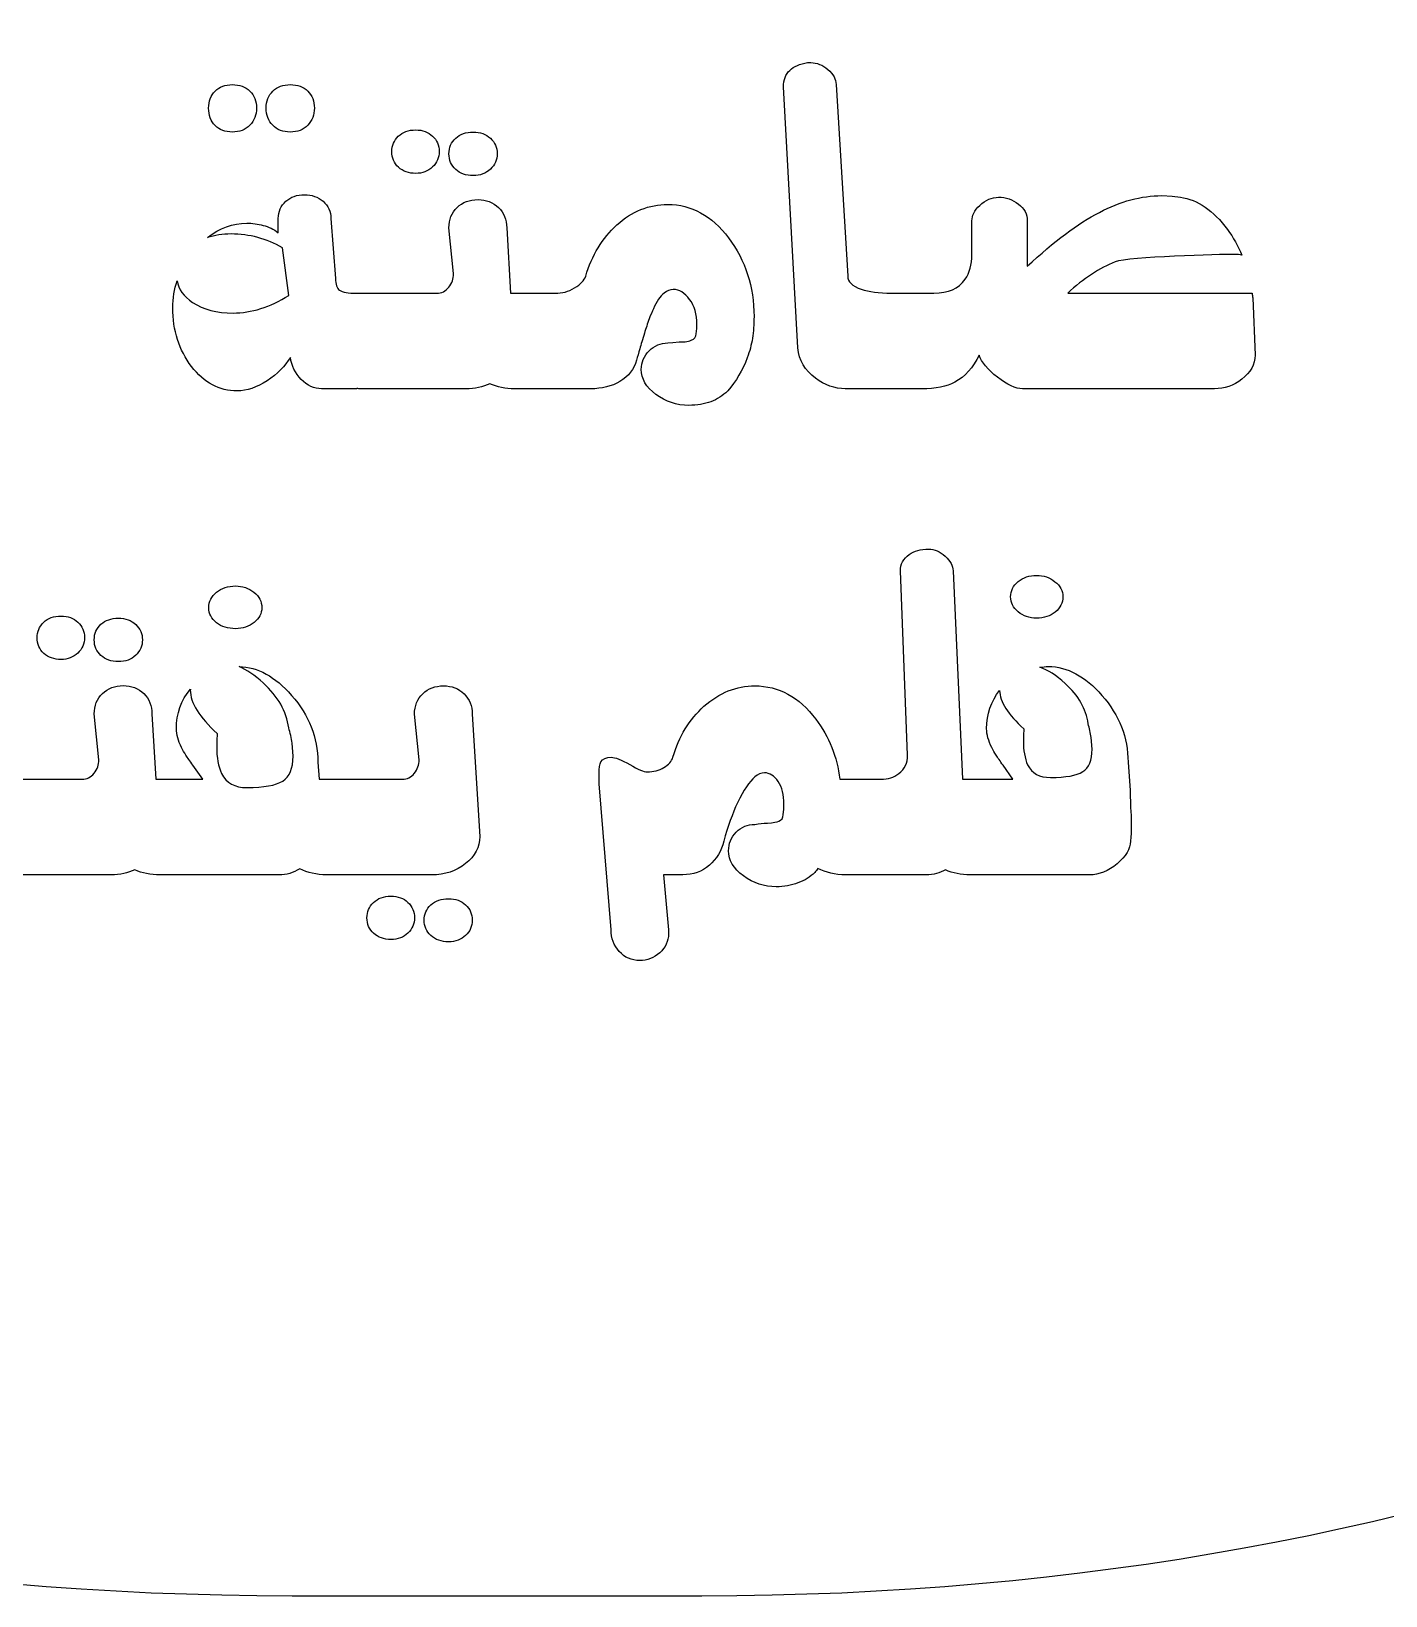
# Model space of a CAD drawing. Extents: x -11 to 3328, y 13 to 1701.
# Drawn here: x 3017.5 to 3132.1, y 781 to 913.3 of the extents above; entities that cross this region are included whole.
import ezdxf

# ---------------------------------------------------------------- set-up
doc = ezdxf.new("R2010")
doc.units = 0
doc.layers.add('H0107_Printing_Least_5', color=7, linetype='CONTINUOUS')

msp = doc.modelspace()

# ---------------------------------------------------------------- linework, layer by layer
at = {"layer": 'H0107_Printing_Least_5', "color": 1}
for points in [[(3083.154423, 910.695077), (3083.286423, 910.695077), (3083.451423, 910.695077)], [(3082.331423, 886.565078), (3081.126423, 908.632077)], [(3085.578423, 908.830077), (3086.561423, 892.639078)], [(3113.130422, 899.438078), (3114.004422, 899.389078), (3114.714422, 899.306078)], [(3038.378424, 896.302078), (3038.378424, 897.508078)], [(3042.834424, 897.503078), (3043.214424, 892.426078)], [(3053.216424, 892.840078), (3052.819424, 896.710078)], [(3057.705424, 896.712078), (3058.040424, 891.186078), (3061.799423, 891.186078)], [(3097.070423, 894.461078), (3097.070423, 897.305078)], [(3101.757422, 897.310078), (3101.757422, 893.464078)], [(3039.263424, 890.996078), (3038.739424, 895.026078)], [(3045.030424, 891.186078), (3051.796424, 891.186078)], [(3090.254423, 891.186078), (3093.851423, 891.186078)], [(3105.174422, 891.186078), (3120.773422, 891.186078)], [(3120.838422, 890.781078), (3121.035422, 885.940078)], [(3073.732423, 887.761078), (3073.798423, 888.186078), (3073.798423, 888.545078)], [(3071.339423, 886.977078), (3071.768423, 887.010078), (3072.296423, 887.076078)], [(3045.030424, 883.118078), (3045.030424, 883.098078), (3042.026424, 883.098078)], [(3054.256424, 883.098078), (3045.375424, 883.098078)], [(3064.802423, 883.098078), (3058.382424, 883.098078)], [(3092.844423, 883.098078), (3090.254423, 883.098078), (3090.038423, 883.098078), (3086.359423, 883.098078)], [(3117.586422, 883.098078), (3101.361422, 883.098078)], [(3091.631423, 852.106079), (3091.020423, 867.700078)], [(3095.477423, 867.700078), (3096.274423, 850.057079), (3100.543422, 850.057079), (3099.702423, 851.248079)], [(3023.201424, 851.711079), (3022.805424, 855.582079)], [(3027.691424, 855.583079), (3028.025424, 850.057079), (3031.982424, 850.057079), (3031.141424, 851.248079)], [(3050.303424, 851.708079), (3049.907424, 855.570079)], [(3054.792424, 855.570079), (3055.420424, 845.221079)], [(3033.208424, 853.925079), (3033.167424, 853.312079), (3033.167424, 852.783079)], [(3101.459422, 854.320079), (3101.423422, 853.768079), (3101.423422, 853.292079)], [(3039.629424, 852.006079), (3039.547424, 853.108079)], [(3107.235422, 852.593079), (3107.161422, 853.585079)], [(3041.720424, 851.501079), (3041.830424, 850.057079), (3048.883424, 850.057079)], [(3110.282422, 851.501079), (3110.463422, 849.105079)], [(3013.199425, 850.057079), (3015.064425, 850.057079), (3021.781424, 850.057079)], [(3066.543423, 837.331079), (3065.520423, 849.661079), (3065.520423, 850.090079), (3065.520423, 850.520079)], [(3085.896423, 850.057079), (3089.386423, 850.057079)], [(3081.101423, 847.050079), (3081.167423, 847.527079), (3081.167423, 847.939079)], [(3110.546422, 846.709079), (3110.546422, 846.461079)], [(3110.546422, 846.461079), (3110.546422, 846.229079), (3110.546422, 846.048079), (3110.546422, 845.420079)], [(3024.241424, 841.970079), (3015.361425, 841.970079)], [(3038.469424, 841.970079), (3028.367424, 841.970079)], [(3051.343424, 841.970079), (3042.463424, 841.970079)], [(3072.601423, 841.986079), (3070.967423, 841.986079), (3071.396423, 837.331079), (3071.396423, 837.150079), (3071.396423, 836.985079)], [(3093.199423, 841.970079), (3086.382423, 841.970079)], [(3107.030422, 841.970079), (3096.929423, 841.970079)], [(3039.562424, 780.97908), (3074.208423, 780.97908)]]:
    msp.add_lwpolyline(points, dxfattribs=at)
for points in [[(3036.530424, 906.849077)], [(3041.431424, 906.849077)], [(3051.994424, 903.169077)], [(3056.896424, 902.987077)], [(3119.913422, 883.908078)], [(3032.494424, 864.582078)], [(3100.345422, 865.507078)], [(3018.522425, 863.336078)], [(3026.882424, 861.859078)], [(3054.231424, 842.919079)], [(3049.346424, 837.035079)], [(3054.231424, 836.845079)]]:
    msp.add_lwpolyline(points, close=True, dxfattribs=at)
for points in [[(2793.42343, 996.903075), (2793.42343, 869.308078), (2911.967427, 780.97908), (3039.562424, 780.97908)], [(3074.208423, 780.97908), (3201.80342, 780.97908), (3290.133418, 869.308078), (3290.133418, 996.903075)], [(3081.662423, 910.041077), (3082.019423, 910.376077), (3082.517423, 910.595077), (3083.154423, 910.695077)], [(3083.451423, 910.695077), (3083.946423, 910.695077), (3084.424423, 910.500077), (3084.885423, 910.109077)], [(3081.126423, 908.632077), (3081.126423, 909.236077), (3081.304423, 909.705077), (3081.662423, 910.041077)], [(3084.885423, 910.109077), (3085.347423, 909.718077), (3085.578423, 909.292077), (3085.578423, 908.830077)], [(3032.486424, 906.849077), (3032.486424, 907.432077), (3032.670424, 907.909077), (3033.038424, 908.277077)], [(3033.038424, 908.277077), (3033.407424, 908.646077), (3033.889424, 908.830077), (3034.483424, 908.830077)], [(3034.483424, 908.830077), (3035.099424, 908.830077), (3035.594424, 908.649077), (3035.968424, 908.285077)], [(3035.968424, 908.285077), (3036.342424, 907.922077), (3036.530424, 907.444077), (3036.530424, 906.849077)], [(3037.355424, 906.849077), (3037.355424, 907.444077), (3037.545424, 907.922077), (3037.924424, 908.285077)], [(3037.924424, 908.285077), (3038.304424, 908.649077), (3038.796424, 908.830077), (3039.401424, 908.830077)], [(3039.401424, 908.830077), (3040.006424, 908.830077), (3040.496424, 908.649077), (3040.871424, 908.285077)], [(3040.871424, 908.285077), (3041.244424, 907.922077), (3041.431424, 907.444077), (3041.431424, 906.849077)], [(3033.038424, 905.372077), (3032.670424, 905.741077), (3032.486424, 906.233077), (3032.486424, 906.849077)], [(3036.530424, 906.849077), (3036.530424, 906.266077), (3036.342424, 905.782077), (3035.968424, 905.397077)], [(3037.908424, 905.389077), (3037.539424, 905.769077), (3037.355424, 906.255077), (3037.355424, 906.849077)], [(3041.431424, 906.849077), (3041.431424, 906.266077), (3041.244424, 905.782077), (3040.871424, 905.397077)], [(3035.968424, 905.397077), (3035.594424, 905.012077), (3035.099424, 904.820077), (3034.483424, 904.820077)], [(3039.401424, 904.820077), (3038.774424, 904.820077), (3038.276424, 905.009077), (3037.908424, 905.389077)], [(3040.871424, 905.397077), (3040.496424, 905.012077), (3040.006424, 904.820077), (3039.401424, 904.820077)], [(3034.483424, 904.820077), (3033.889424, 904.820077), (3033.407424, 905.004077), (3033.038424, 905.372077)], [(3047.983424, 903.169077), (3047.983424, 903.675077), (3048.168424, 904.107077), (3048.536424, 904.464077)], [(3048.536424, 904.464077), (3048.905424, 904.822077), (3049.397424, 905.001077), (3050.013424, 905.001077)], [(3050.013424, 905.001077), (3050.597424, 905.001077), (3051.070424, 904.825077), (3051.433424, 904.472077)], [(3051.433424, 904.472077), (3051.807424, 904.142077), (3051.994424, 903.707077), (3051.994424, 903.169077)], [(3052.819424, 902.987077), (3052.819424, 903.515077), (3053.009424, 903.952077), (3053.389424, 904.300077)], [(3053.389424, 904.300077), (3053.769424, 904.646077), (3054.261424, 904.820077), (3054.866424, 904.820077)], [(3054.866424, 904.820077), (3055.460424, 904.820077), (3055.947424, 904.643077), (3056.327424, 904.291077)], [(3056.327424, 904.291077), (3056.707424, 903.939077), (3056.896424, 903.504077), (3056.896424, 902.987077)], [(3048.553424, 901.840077), (3048.173424, 902.186077), (3047.983424, 902.629077), (3047.983424, 903.169077)], [(3051.994424, 903.169077), (3051.994424, 902.663077), (3051.805424, 902.228077), (3051.425424, 901.864077)], [(3053.389424, 901.658077), (3053.009424, 902.005077), (3052.819424, 902.448077), (3052.819424, 902.987077)], [(3056.896424, 902.987077), (3056.896424, 902.470077), (3056.707424, 902.032077), (3056.327424, 901.675077)], [(3050.013424, 901.320077), (3049.419424, 901.320077), (3048.933424, 901.494077), (3048.553424, 901.840077)], [(3051.425424, 901.864077), (3051.045424, 901.502077), (3050.575424, 901.320077), (3050.013424, 901.320077)], [(3054.866424, 901.138077), (3054.261424, 901.138077), (3053.769424, 901.312077), (3053.389424, 901.658077)], [(3056.327424, 901.675077), (3055.947424, 901.317077), (3055.460424, 901.138077), (3054.866424, 901.138077)], [(3038.378424, 897.508078), (3038.378424, 898.101078), (3038.590424, 898.586078), (3039.013424, 898.960078)], [(3039.013424, 898.960078), (3039.437424, 899.334078), (3039.968424, 899.521078), (3040.606424, 899.521078)], [(3040.606424, 899.521078), (3041.211424, 899.521078), (3041.734424, 899.334078), (3042.174424, 898.959078)], [(3042.174424, 898.959078), (3042.614424, 898.583078), (3042.834424, 898.099078), (3042.834424, 897.503078)], [(3053.512424, 898.438078), (3053.975424, 898.885078), (3054.563424, 899.108078), (3055.279424, 899.108078)], [(3055.279424, 899.108078), (3055.972424, 899.108078), (3056.550424, 898.882078), (3057.012424, 898.431078)], [(3097.730423, 898.612078), (3098.214423, 899.075078), (3098.748423, 899.307078), (3099.331423, 899.307078)], [(3099.331423, 899.307078), (3099.947423, 899.307078), (3100.505422, 899.114078), (3101.006422, 898.728078)], [(3107.856422, 898.027078), (3109.655422, 898.968078), (3111.413422, 899.438078), (3113.130422, 899.438078)], [(3114.714422, 899.306078), (3116.166422, 899.108078), (3117.495422, 898.196078), (3118.700422, 896.571078)], [(3052.819424, 896.710078), (3052.819424, 897.416078), (3053.051424, 897.992078), (3053.512424, 898.438078)], [(3057.012424, 898.431078), (3057.474424, 897.979078), (3057.705424, 897.406078), (3057.705424, 896.712078)], [(3067.031423, 896.959078), (3068.307423, 898.117078), (3069.743423, 898.696078), (3071.339423, 898.696078)], [(3071.339423, 898.696078), (3073.330423, 898.696078), (3075.044423, 897.749078), (3076.480423, 895.857078)], [(3097.070423, 897.305078), (3097.070423, 897.746078), (3097.289423, 898.182078), (3097.730423, 898.612078)], [(3101.006422, 898.728078), (3101.507422, 898.343078), (3101.757422, 897.870078), (3101.757422, 897.310078)], [(3101.757422, 893.464078), (3104.024422, 895.565078), (3106.057422, 897.086078), (3107.856422, 898.027078)], [(3032.402424, 895.894078), (3033.427424, 896.704078), (3034.527424, 897.111078), (3035.704424, 897.111078)], [(3034.386424, 896.195078), (3033.653424, 896.195078), (3032.997424, 896.087078), (3032.402424, 895.894078)], [(3038.739424, 895.026078), (3037.395424, 895.805078), (3035.944424, 896.195078), (3034.386424, 896.195078)], [(3035.704424, 897.111078), (3036.177424, 897.111078), (3036.645424, 897.045078), (3037.107424, 896.913078)], [(3037.107424, 896.913078), (3037.569424, 896.814078), (3037.993424, 896.610078), (3038.378424, 896.302078)], [(3064.390423, 892.625078), (3064.918423, 894.389078), (3065.798423, 895.834078), (3067.031423, 896.959078)], [(3118.700422, 896.571078), (3119.193422, 895.906078), (3119.583422, 895.177078), (3119.911422, 894.410078)], [(3076.480423, 895.857078), (3077.916423, 893.964078), (3078.634423, 891.747078), (3078.634423, 889.205078)], [(3096.492423, 892.360078), (3096.877423, 892.911078), (3097.070423, 893.611078), (3097.070423, 894.461078)], [(3109.201422, 893.840078), (3107.858422, 893.309078), (3106.516422, 892.424078), (3105.174422, 891.186078)], [(3119.327422, 894.470078), (3118.083422, 894.470078), (3110.301422, 894.260078), (3109.201422, 893.840078)], [(3119.911422, 894.410078), (3119.722422, 894.446078), (3119.530422, 894.470078), (3119.327422, 894.470078)], [(3029.448424, 889.964078), (3029.448424, 890.759078), (3029.573424, 891.514078), (3029.808424, 892.233078)], [(3029.808424, 892.233078), (3029.933424, 891.530078), (3030.358424, 890.919078), (3031.123424, 890.412078)], [(3043.214424, 892.426078), (3043.214424, 891.930078), (3043.332424, 891.599078), (3043.569424, 891.434078)], [(3052.803424, 891.691078), (3053.078424, 892.026078), (3053.216424, 892.409078), (3053.216424, 892.840078)], [(3063.449423, 891.632078), (3063.966423, 891.952078), (3064.280423, 892.283078), (3064.390423, 892.625078)], [(3086.561423, 892.639078), (3086.561423, 892.160078), (3086.941423, 891.787078), (3087.699423, 891.519078)], [(3093.851423, 891.186078), (3095.072423, 891.186078), (3095.953423, 891.577078), (3096.492423, 892.360078)], [(3034.548424, 889.507078), (3036.106424, 889.507078), (3037.677424, 890.002078), (3039.263424, 890.996078)], [(3043.569424, 891.434078), (3043.805424, 891.269078), (3044.292424, 891.186078), (3045.030424, 891.186078)], [(3051.796424, 891.186078), (3052.192424, 891.186078), (3052.528424, 891.354078), (3052.803424, 891.691078)], [(3061.799423, 891.186078), (3062.106423, 891.186078), (3062.390423, 891.218078), (3062.649423, 891.285078)], [(3062.649423, 891.285078), (3062.907423, 891.351078), (3063.174423, 891.467078), (3063.449423, 891.632078)], [(3071.025423, 891.201078), (3070.706423, 890.937078), (3070.403423, 890.491078), (3070.117423, 889.862078)], [(3071.801423, 891.499078), (3071.537423, 891.499078), (3071.278423, 891.400078), (3071.025423, 891.201078)], [(3073.187423, 890.661078), (3072.780423, 891.220078), (3072.318423, 891.499078), (3071.801423, 891.499078)], [(3087.699423, 891.519078), (3088.347423, 891.297078), (3089.198423, 891.186078), (3090.254423, 891.186078)], [(3120.773422, 891.186078), (3120.791422, 891.049078), (3120.824422, 890.921078), (3120.838422, 890.781078)], [(3031.041424, 884.988078), (3029.979424, 886.369078), (3029.448424, 888.027078), (3029.448424, 889.964078)], [(3031.123424, 890.412078), (3032.036424, 889.808078), (3033.177424, 889.507078), (3034.548424, 889.507078)], [(3070.117423, 889.862078), (3070.007423, 889.631078), (3069.891423, 889.349078), (3069.770423, 889.018078)], [(3073.798423, 888.545078), (3073.798423, 889.397078), (3073.594423, 890.102078), (3073.187423, 890.661078)], [(3069.770423, 889.018078), (3069.616423, 888.600078), (3069.479423, 888.197078), (3069.358423, 887.811078)], [(3078.634423, 889.205078), (3078.634423, 888.534078), (3078.590423, 887.923078), (3078.502423, 887.373078)], [(3069.358423, 887.811078), (3069.193423, 887.282078), (3069.061423, 886.839078), (3068.962423, 886.480078)], [(3069.762423, 886.308078), (3070.208423, 886.754078), (3070.733423, 886.977078), (3071.339423, 886.977078)], [(3072.296423, 887.076078), (3072.450423, 887.076078), (3072.620423, 887.079078), (3072.808423, 887.084078)], [(3072.808423, 887.084078), (3072.995423, 887.089078), (3073.165423, 887.130078), (3073.320423, 887.206078)], [(3073.320423, 887.206078), (3073.594423, 887.304078), (3073.732423, 887.489078), (3073.732423, 887.761078)], [(3078.502423, 887.373078), (3078.414423, 886.822078), (3078.265423, 886.273078), (3078.056423, 885.722078)], [(3039.401424, 885.756078), (3038.961424, 885.007078), (3038.304424, 884.347078), (3037.429424, 883.775078)], [(3040.326424, 883.887078), (3039.808424, 884.412078), (3039.500424, 885.035078), (3039.401424, 885.756078)], [(3068.962423, 886.480078), (3068.863423, 886.122078), (3068.775423, 885.805078), (3068.698423, 885.529078)], [(3069.094423, 884.732078), (3069.094423, 885.337078), (3069.317423, 885.863078), (3069.762423, 886.308078)], [(3078.056423, 885.722078), (3077.671423, 884.677078), (3077.121423, 883.742078), (3076.406423, 882.917078)], [(3083.833423, 883.994078), (3082.930423, 884.657078), (3082.430423, 885.514078), (3082.331423, 886.565078)], [(3097.680423, 885.954078), (3097.174423, 884.880078), (3096.492423, 884.116078), (3095.633423, 883.663078)], [(3099.232423, 884.069078), (3098.406423, 884.717078), (3097.889423, 885.345078), (3097.680423, 885.954078)], [(3121.035422, 885.940078), (3121.035422, 885.158078), (3120.661422, 884.481078), (3119.913422, 883.908078)], [(3034.895424, 882.917078), (3033.388424, 882.917078), (3032.103424, 883.607078), (3031.041424, 884.988078)], [(3068.698423, 885.529078), (3068.500423, 884.757078), (3068.026423, 884.151078), (3067.278423, 883.710078)], [(3070.332423, 882.620078), (3069.507423, 883.235078), (3069.094423, 883.940078), (3069.094423, 884.732078)], [(3037.429424, 883.775078), (3036.554424, 883.202078), (3035.710424, 882.917078), (3034.895424, 882.917078)], [(3042.026424, 883.098078), (3041.409424, 883.098078), (3040.843424, 883.361078), (3040.326424, 883.887078)], [(3045.375424, 883.098078), (3045.256424, 883.098078), (3045.145424, 883.112078), (3045.030424, 883.118078)], [(3056.279424, 883.529078), (3055.677424, 883.251078), (3055.008424, 883.098078), (3054.256424, 883.098078)], [(3058.382424, 883.098078), (3057.596424, 883.098078), (3056.898424, 883.247078), (3056.279424, 883.529078)], [(3067.278423, 883.710078), (3066.585423, 883.302078), (3065.760423, 883.098078), (3064.802423, 883.098078)], [(3076.406423, 882.917078), (3075.988423, 882.509078), (3075.512423, 882.204078), (3074.978423, 882.001078)], [(3086.359423, 883.098078), (3085.467423, 883.098078), (3084.625423, 883.396078), (3083.833423, 883.994078)], [(3095.633423, 883.663078), (3094.918423, 883.286078), (3093.988423, 883.098078), (3092.844423, 883.098078)], [(3101.361422, 883.098078), (3100.767422, 883.098078), (3100.057422, 883.422078), (3099.232423, 884.069078)], [(3119.913422, 883.908078), (3119.209422, 883.368078), (3118.433422, 883.098078), (3117.586422, 883.098078)], [(3073.121423, 881.695078), (3072.087423, 881.695078), (3071.157423, 882.003078), (3070.332423, 882.620078)], [(3074.978423, 882.001078), (3074.444423, 881.797078), (3073.825423, 881.695078), (3073.121423, 881.695078)], [(3091.020423, 867.700078), (3091.020423, 868.262078), (3091.268423, 868.719078), (3091.763423, 869.071078)], [(3091.763423, 869.071078), (3092.181423, 869.379078), (3092.731423, 869.533078), (3093.414423, 869.533078)], [(3093.414423, 869.533078), (3093.898423, 869.533078), (3094.363423, 869.333078), (3094.809423, 868.931078)], [(3094.809423, 868.931078), (3095.254423, 868.529078), (3095.477423, 868.119078), (3095.477423, 867.700078)], [(3100.989422, 866.786078), (3101.418422, 867.132078), (3101.935422, 867.306078), (3102.541422, 867.306078)], [(3102.541422, 867.306078), (3103.135422, 867.306078), (3103.655422, 867.129078), (3104.100422, 866.777078)], [(3032.494424, 864.582078), (3032.494424, 865.088078), (3032.714424, 865.520078), (3033.154424, 865.878078)], [(3033.154424, 865.878078), (3033.594424, 866.235078), (3034.128424, 866.414078), (3034.755424, 866.414078)], [(3034.755424, 866.414078), (3035.349424, 866.414078), (3035.869424, 866.235078), (3036.315424, 865.878078)], [(3036.315424, 865.878078), (3036.760424, 865.520078), (3036.984424, 865.088078), (3036.984424, 864.582078)], [(3100.345422, 865.507078), (3100.345422, 866.013078), (3100.560422, 866.439078), (3100.989422, 866.786078)], [(3104.100422, 866.777078), (3104.546422, 866.425078), (3104.769422, 866.002078), (3104.769422, 865.507078)], [(3033.154424, 863.303078), (3032.714424, 863.638078), (3032.494424, 864.065078), (3032.494424, 864.582078)], [(3036.984424, 864.582078), (3036.984424, 864.087078), (3036.766424, 863.666078), (3036.331424, 863.320078)], [(3100.989422, 864.219078), (3100.560422, 864.571078), (3100.345422, 865.001078), (3100.345422, 865.507078)], [(3104.769422, 865.507078), (3104.769422, 864.989078), (3104.554422, 864.558078), (3104.125422, 864.211078)], [(3017.969425, 862.040078), (3017.969425, 862.547078), (3018.153425, 862.978078), (3018.522425, 863.336078)], [(3018.522425, 863.336078), (3018.890425, 863.694078), (3019.383425, 863.872078), (3019.999425, 863.872078)], [(3019.999425, 863.872078), (3020.582424, 863.872078), (3021.055424, 863.696078), (3021.418424, 863.344078)], [(3021.418424, 863.344078), (3021.792424, 863.014078), (3021.980424, 862.579078), (3021.980424, 862.040078)], [(3022.805424, 861.859078), (3022.805424, 862.387078), (3022.995424, 862.824078), (3023.374424, 863.171078)], [(3023.374424, 863.171078), (3023.754424, 863.518078), (3024.246424, 863.691078), (3024.851424, 863.691078)], [(3024.851424, 863.691078), (3025.446424, 863.691078), (3025.933424, 863.514078), (3026.312424, 863.162078)], [(3026.312424, 863.162078), (3026.692424, 862.810078), (3026.882424, 862.375078), (3026.882424, 861.859078)], [(3034.755424, 862.800078), (3034.128424, 862.800078), (3033.594424, 862.967078), (3033.154424, 863.303078)], [(3036.331424, 863.320078), (3035.896424, 862.972078), (3035.371424, 862.800078), (3034.755424, 862.800078)], [(3102.541422, 863.691078), (3101.935422, 863.691078), (3101.418422, 863.866078), (3100.989422, 864.219078)], [(3104.125422, 864.211078), (3103.696422, 863.864078), (3103.168422, 863.691078), (3102.541422, 863.691078)], [(3018.538425, 860.712078), (3018.159425, 861.058078), (3017.969425, 861.501078), (3017.969425, 862.040078)], [(3021.980424, 862.040078), (3021.980424, 861.534078), (3021.790424, 861.099078), (3021.410424, 860.736078)], [(3023.374424, 860.530078), (3022.995424, 860.876078), (3022.805424, 861.319078), (3022.805424, 861.859078)], [(3026.882424, 861.859078), (3026.882424, 861.341078), (3026.692424, 860.904078), (3026.312424, 860.546078)], [(3019.999425, 860.192078), (3019.405425, 860.192078), (3018.918425, 860.365078), (3018.538425, 860.712078)], [(3021.410424, 860.736078), (3021.031424, 860.373078), (3020.560424, 860.192078), (3019.999425, 860.192078)], [(3024.851424, 860.010078), (3024.246424, 860.010078), (3023.754424, 860.184078), (3023.374424, 860.530078)], [(3026.312424, 860.546078), (3025.933424, 860.189078), (3025.446424, 860.010078), (3024.851424, 860.010078)], [(3037.110424, 858.207079), (3036.388424, 858.867079), (3035.708424, 859.314079), (3035.060424, 859.592079)], [(3035.060424, 859.592079), (3036.628424, 859.567079), (3038.111424, 858.757079), (3039.509424, 857.152079)], [(3102.826422, 859.533079), (3103.063422, 859.561079), (3103.297422, 859.597079), (3103.548422, 859.597079)], [(3104.968422, 858.171079), (3104.208422, 858.868079), (3103.497422, 859.308079), (3102.826422, 859.533079)], [(3103.548422, 859.597079), (3105.143422, 859.597079), (3106.650422, 858.783079), (3108.070422, 857.152079)], [(3023.498424, 857.310079), (3023.960424, 857.757079), (3024.549424, 857.980079), (3025.264424, 857.980079)], [(3025.264424, 857.980079), (3025.958424, 857.980079), (3026.535424, 857.754079), (3026.997424, 857.302079)], [(3039.262424, 854.414079), (3039.072424, 855.800079), (3038.355424, 857.064079), (3037.110424, 858.207079)], [(3050.600424, 857.295079), (3051.062424, 857.740079), (3051.651424, 857.963079), (3052.366424, 857.963079)], [(3052.366424, 857.963079), (3053.059424, 857.963079), (3053.637424, 857.738079), (3054.099424, 857.287079)], [(3074.400423, 856.234079), (3075.709423, 857.387079), (3077.145423, 857.963079), (3078.708423, 857.963079)], [(3078.708423, 857.963079), (3080.721423, 857.963079), (3082.440423, 857.021079), (3083.866423, 855.136079)], [(3106.905422, 854.760079), (3106.735422, 856.006079), (3106.088422, 857.143079), (3104.968422, 858.171079)], [(3022.805424, 855.582079), (3022.805424, 856.287079), (3023.036424, 856.863079), (3023.498424, 857.310079)], [(3026.997424, 857.302079), (3027.459424, 856.850079), (3027.691424, 856.278079), (3027.691424, 855.583079)], [(3029.754424, 854.340079), (3029.754424, 855.623079), (3030.165424, 856.730079), (3030.941424, 857.680079)], [(3030.941424, 857.680079), (3030.940424, 857.651079), (3030.933424, 857.625079), (3030.933424, 857.596079)], [(3030.933424, 857.596079), (3030.933424, 856.535079), (3031.691424, 855.311079), (3033.208424, 853.925079)], [(3039.509424, 857.152079), (3040.983424, 855.478079), (3041.720424, 853.593079), (3041.720424, 851.501079)], [(3049.907424, 855.570079), (3049.907424, 856.274079), (3050.138424, 856.850079), (3050.600424, 857.295079)], [(3054.099424, 857.287079), (3054.561424, 856.835079), (3054.792424, 856.263079), (3054.792424, 855.570079)], [(3098.315423, 854.340079), (3098.315423, 855.576079), (3098.697423, 856.648079), (3099.417423, 857.574079)], [(3099.417423, 857.574079), (3099.438423, 856.631079), (3100.116422, 855.546079), (3101.459422, 854.320079)], [(3108.070422, 857.152079), (3109.544422, 855.478079), (3110.282422, 853.593079), (3110.282422, 851.501079)], [(3071.775423, 851.920079), (3072.281423, 853.676079), (3073.156423, 855.114079), (3074.400423, 856.234079)], [(3083.866423, 855.136079), (3084.982423, 853.658079), (3085.655423, 851.963079), (3085.896423, 850.057079)], [(3030.199424, 852.736079), (3029.903424, 853.320079), (3029.754424, 853.855079), (3029.754424, 854.340079)], [(3039.547424, 853.108079), (3039.493424, 853.544079), (3039.398424, 853.979079), (3039.262424, 854.414079)], [(3098.761423, 852.736079), (3098.464423, 853.320079), (3098.315423, 853.855079), (3098.315423, 854.340079)], [(3107.161422, 853.585079), (3107.113422, 853.976079), (3107.027422, 854.368079), (3106.905422, 854.760079)], [(3030.562424, 852.099079), (3030.420424, 852.314079), (3030.299424, 852.527079), (3030.199424, 852.736079)], [(3033.167424, 852.783079), (3033.167424, 851.912079), (3033.303424, 851.163079), (3033.574424, 850.538079)], [(3099.124423, 852.099079), (3098.981423, 852.314079), (3098.860423, 852.527079), (3098.761423, 852.736079)], [(3101.423422, 853.292079), (3101.423422, 852.509079), (3101.545422, 851.835079), (3101.788422, 851.273079)], [(3106.448422, 850.703079), (3106.972422, 851.034079), (3107.235422, 851.664079), (3107.235422, 852.593079)], [(3022.789424, 850.562079), (3023.063424, 850.898079), (3023.201424, 851.281079), (3023.201424, 851.711079)], [(3031.141424, 851.248079), (3030.898424, 851.600079), (3030.706424, 851.884079), (3030.562424, 852.099079)], [(3038.755424, 849.905079), (3039.337424, 850.272079), (3039.629424, 850.973079), (3039.629424, 852.006079)], [(3049.890424, 850.560079), (3050.165424, 850.896079), (3050.303424, 851.278079), (3050.303424, 851.708079)], [(3065.520423, 850.520079), (3065.520423, 851.003079), (3065.574423, 851.339079), (3065.685423, 851.527079)], [(3065.685423, 851.527079), (3065.839423, 851.790079), (3066.125423, 851.922079), (3066.543423, 851.922079)], [(3066.543423, 851.922079), (3066.884423, 851.922079), (3067.410423, 851.716079), (3068.119423, 851.304079)], [(3068.119423, 851.304079), (3068.829423, 850.891079), (3069.316423, 850.685079), (3069.580423, 850.685079)], [(3071.008423, 851.055079), (3071.409423, 851.302079), (3071.665423, 851.590079), (3071.775423, 851.920079)], [(3090.888423, 850.536079), (3091.384423, 850.911079), (3091.631423, 851.434079), (3091.631423, 852.106079)], [(3099.702423, 851.248079), (3099.460423, 851.600079), (3099.267423, 851.884079), (3099.124423, 852.099079)], [(3101.788422, 851.273079), (3102.154422, 850.563079), (3102.799422, 850.209079), (3103.725422, 850.209079)], [(3021.781424, 850.057079), (3022.178424, 850.057079), (3022.513424, 850.225079), (3022.789424, 850.562079)], [(3033.574424, 850.538079), (3033.980424, 849.749079), (3034.698424, 849.356079), (3035.727424, 849.356079)], [(3035.727424, 849.356079), (3037.164424, 849.356079), (3038.172424, 849.540079), (3038.755424, 849.905079)], [(3048.883424, 850.057079), (3049.280424, 850.057079), (3049.615424, 850.225079), (3049.890424, 850.560079)], [(3069.580423, 850.685079), (3070.130423, 850.685079), (3070.606423, 850.808079), (3071.008423, 851.055079)], [(3078.708423, 850.256079), (3078.245423, 849.883079), (3077.756423, 849.152079), (3077.239423, 848.065079)], [(3079.516423, 850.602079), (3079.241423, 850.602079), (3078.972423, 850.487079), (3078.708423, 850.256079)], [(3080.680423, 849.862079), (3080.355423, 850.355079), (3079.968423, 850.602079), (3079.516423, 850.602079)], [(3081.167423, 847.939079), (3081.167423, 848.728079), (3081.005423, 849.369079), (3080.680423, 849.862079)], [(3089.386423, 850.057079), (3089.969423, 850.057079), (3090.470423, 850.217079), (3090.888423, 850.536079)], [(3103.725422, 850.209079), (3105.017422, 850.209079), (3105.924422, 850.375079), (3106.448422, 850.703079)], [(3110.463422, 849.105079), (3110.463422, 848.741079), (3110.477422, 848.273079), (3110.504422, 847.700079)], [(3077.239423, 848.065079), (3076.810423, 847.153079), (3076.419423, 846.071079), (3076.067423, 844.820079)], [(3110.504422, 847.700079), (3110.532422, 847.128079), (3110.546422, 846.797079), (3110.546422, 846.709079)], [(3077.132423, 845.585079), (3077.566423, 846.024079), (3078.091423, 846.245079), (3078.708423, 846.245079)], [(3078.708423, 846.245079), (3079.071423, 846.311079), (3079.423423, 846.344079), (3079.764423, 846.344079)], [(3079.764423, 846.344079), (3080.270423, 846.398079), (3080.589423, 846.453079), (3080.721423, 846.508079)], [(3080.721423, 846.508079), (3080.974423, 846.607079), (3081.101423, 846.788079), (3081.101423, 847.050079)], [(3055.420424, 845.221079), (3055.420424, 844.319079), (3055.024424, 843.551079), (3054.231424, 842.919079)], [(3076.067423, 844.820079), (3075.868423, 843.985079), (3075.464423, 843.304079), (3074.854423, 842.777079)], [(3076.479423, 844.017079), (3076.479423, 844.622079), (3076.697423, 845.144079), (3077.132423, 845.585079)], [(3110.480422, 844.808079), (3110.480422, 844.171079), (3110.106422, 843.538079), (3109.357422, 842.910079)], [(3110.546422, 845.420079), (3110.513422, 845.145079), (3110.491422, 844.941079), (3110.480422, 844.808079)], [(3077.742423, 841.879079), (3076.900423, 842.490079), (3076.479423, 843.202079), (3076.479423, 844.017079)], [(3026.250424, 842.395079), (3025.652424, 842.120079), (3024.987424, 841.970079), (3024.241424, 841.970079)], [(3028.367424, 841.970079), (3027.569424, 841.970079), (3026.866424, 842.116079), (3026.250424, 842.395079)], [(3040.198424, 842.482079), (3039.636424, 842.143079), (3039.060424, 841.970079), (3038.469424, 841.970079)], [(3042.463424, 841.970079), (3041.607424, 841.970079), (3040.856424, 842.147079), (3040.198424, 842.482079)], [(3054.231424, 842.919079), (3053.439424, 842.285079), (3052.476424, 841.970079), (3051.343424, 841.970079)], [(3074.854423, 842.777079), (3074.243423, 842.250079), (3073.492423, 841.986079), (3072.601423, 841.986079)], [(3080.507423, 840.962079), (3079.506423, 840.962079), (3078.584423, 841.268079), (3077.742423, 841.879079)], [(3083.775423, 842.183079), (3083.389423, 841.799079), (3082.916423, 841.499079), (3082.355423, 841.284079)], [(3084.041423, 842.521079), (3083.952423, 842.408079), (3083.869423, 842.293079), (3083.775423, 842.183079)], [(3086.382423, 841.970079), (3085.494423, 841.970079), (3084.717423, 842.159079), (3084.041423, 842.521079)], [(3094.839423, 842.394079), (3094.362423, 842.121079), (3093.820423, 841.970079), (3093.199423, 841.970079)], [(3096.929423, 841.970079), (3096.149423, 841.970079), (3095.455423, 842.116079), (3094.839423, 842.394079)], [(3109.357422, 842.910079), (3108.609422, 842.283079), (3107.833422, 841.970079), (3107.030422, 841.970079)], [(3082.355423, 841.284079), (3081.794423, 841.070079), (3081.178423, 840.962079), (3080.507423, 840.962079)], [(3045.880424, 838.338079), (3045.880424, 838.834079), (3046.064424, 839.263079), (3046.432424, 839.626079)], [(3046.432424, 839.626079), (3046.801424, 839.989079), (3047.293424, 840.171079), (3047.909424, 840.171079)], [(3047.909424, 840.171079), (3048.504424, 840.171079), (3048.985424, 839.995079), (3049.354424, 839.643079)], [(3049.354424, 839.643079), (3049.722424, 839.291079), (3049.907424, 838.856079), (3049.907424, 838.338079)], [(3050.716424, 838.124079), (3050.716424, 838.630079), (3050.902424, 839.065079), (3051.277424, 839.428079)], [(3051.277424, 839.428079), (3051.684424, 839.780079), (3052.185424, 839.956079), (3052.779424, 839.956079)], [(3052.779424, 839.956079), (3053.384424, 839.956079), (3053.868424, 839.780079), (3054.231424, 839.428079)], [(3054.231424, 839.428079), (3054.605424, 839.097079), (3054.792424, 838.663079), (3054.792424, 838.124079)], [(3046.449424, 837.026079), (3046.069424, 837.373079), (3045.880424, 837.810079), (3045.880424, 838.338079)], [(3049.907424, 838.338079), (3049.907424, 837.843079), (3049.720424, 837.409079), (3049.346424, 837.035079)], [(3051.277424, 836.837079), (3050.902424, 837.189079), (3050.716424, 837.618079), (3050.716424, 838.124079)], [(3054.792424, 838.124079), (3054.792424, 837.628079), (3054.605424, 837.202079), (3054.231424, 836.845079)], [(3047.909424, 836.506079), (3047.315424, 836.506079), (3046.829424, 836.679079), (3046.449424, 837.026079)], [(3049.346424, 837.035079), (3048.971424, 836.682079), (3048.493424, 836.506079), (3047.909424, 836.506079)], [(3052.779424, 836.309079), (3052.185424, 836.309079), (3051.684424, 836.485079), (3051.277424, 836.837079)], [(3054.231424, 836.845079), (3053.857424, 836.487079), (3053.373424, 836.309079), (3052.779424, 836.309079)], [(3067.234423, 835.483079), (3066.773423, 835.989079), (3066.543423, 836.606079), (3066.543423, 837.331079)], [(3071.396423, 836.985079), (3071.396423, 836.358079), (3071.151423, 835.824079), (3070.664423, 835.384079)], [(3068.961423, 834.723079), (3068.270423, 834.723079), (3067.695423, 834.977079), (3067.234423, 835.483079)], [(3070.664423, 835.384079), (3070.176423, 834.944079), (3069.608423, 834.723079), (3068.961423, 834.723079)]]:
    msp.add_open_spline(points, degree=3, dxfattribs=at)

doc.saveas('drawing.dxf')
